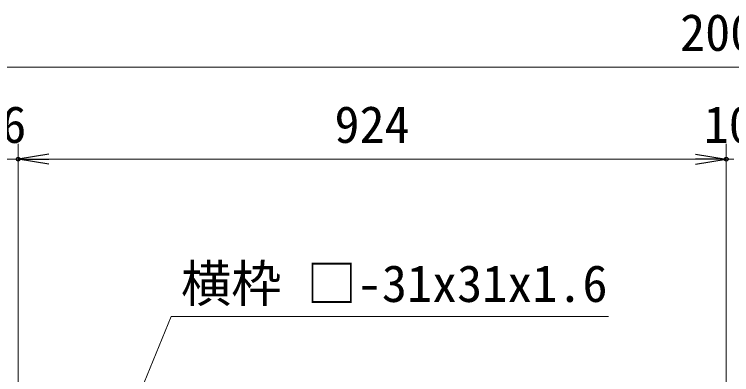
# Model space of a CAD drawing. Units: millimetres, scale not verified. Extents: x -4200 to 4200, y -2970 to 2970.
# Drawn here: x 262 to 1198, y 590 to 1060 of the extents above; entities that cross this region are included whole.
import ezdxf
from ezdxf.enums import TextEntityAlignment as Align

# ---------------------------------------------------------------- set-up
doc = ezdxf.new("R2010")
doc.units = ezdxf.units.MM
doc.header["$LTSCALE"] = 10
doc.header["$PDMODE"] = 32
doc.header["$PDSIZE"] = 5
for name, color, linetype, lineweight in [('0-0_D-STR-TXT', 7, 'Continuous', 13), ('0-5_D-STR-DIM', 7, 'Continuous', 13), ('0-6_0', 7, 'Continuous', 25), ('0-7_Defpoints', 6, 'Continuous', 25)]:
    doc.layers.add(name, color=color, linetype=linetype, lineweight=lineweight)
doc.styles.add('ＭＳ ゴシック', font='')
doc.styles.get('ＭＳ ゴシック').set_extended_font_data('MS Gothic')

# ---------------------------------------------------------------- blocks, each defined once
blk = doc.blocks.new('_Open')
at = {"layer": '0-6_0'}
blk.add_line((-10, 1.667), (0, 0), dxfattribs=at)
blk.add_lwpolyline([(-10, -1.667), (0, 0), (-10, 0)], dxfattribs=at)

msp = doc.modelspace()

# ---------------------------------------------------------------- linework, layer by layer
at = {"layer": '0-0_D-STR-TXT'}
msp.add_lwpolyline([(1036.97, 665.88), (466.38, 665.88), (391.83, 484.3)], dxfattribs=at)
at = {"layer": '0-5_D-STR-DIM'}
for p, q in [((2155.73, 991.06), (235.73, 991.06)), ((266.74, 512.69), (266.74, 891.06)), ((266.74, 512.69), (266.74, 891.06)), ((1190.74, 512.69), (1190.74, 891.06)), ((1190.74, 512.69), (1190.74, 891.06)), ((220.73, 871.06), (266.74, 871.06)), ((306.74, 871.06), (1150.74, 871.06)), ((306.74, 871.06), (346.74, 871.06)), ((1150.74, 871.06), (1110.74, 871.06)), ((1190.74, 871.06), (1200.74, 871.06))]:
    msp.add_line(p, q, dxfattribs=at)
at = {"layer": '0-7_Defpoints'}
for p in [(266.74, 871.06), (1190.74, 871.06)]:
    msp.add_point(p, dxfattribs=at)

# ---------------------------------------------------------------- block references
at = {"layer": '0-5_D-STR-DIM', "xscale": 4, "yscale": 4, "rotation": 180}
msp.add_blockref('_Open', (266.74, 871.06), dxfattribs=at)
msp.add_blockref('_Open', (266.74, 871.06), dxfattribs=at)
at = {"layer": '0-5_D-STR-DIM', "xscale": 4, "yscale": 4}
msp.add_blockref('_Open', (1190.74, 871.06), dxfattribs=at)
msp.add_blockref('_Open', (1190.74, 871.06), dxfattribs=at)

# ---------------------------------------------------------------- texts
at = {"layer": '0-0_D-STR-TXT', "style": 'ＭＳ ゴシック'}
msp.add_text('横枠 □-31x31x1.6', height=48.09, dxfattribs=at).set_placement((479.19, 670.5), align=Align.BOTTOM_LEFT)
at = {"layer": '0-5_D-STR-DIM', "style": 'ＭＳ ゴシック'}
for s, p in [('2000', (1130.48, 997.81)), ('46', (212.01, 877.81)), ('924', (679.49, 877.81)), ('10', (1161.33, 877.81))]:
    msp.add_text(s, height=48.09, dxfattribs=at).set_placement(p, align=Align.BOTTOM_LEFT)

doc.saveas('drawing.dxf')
